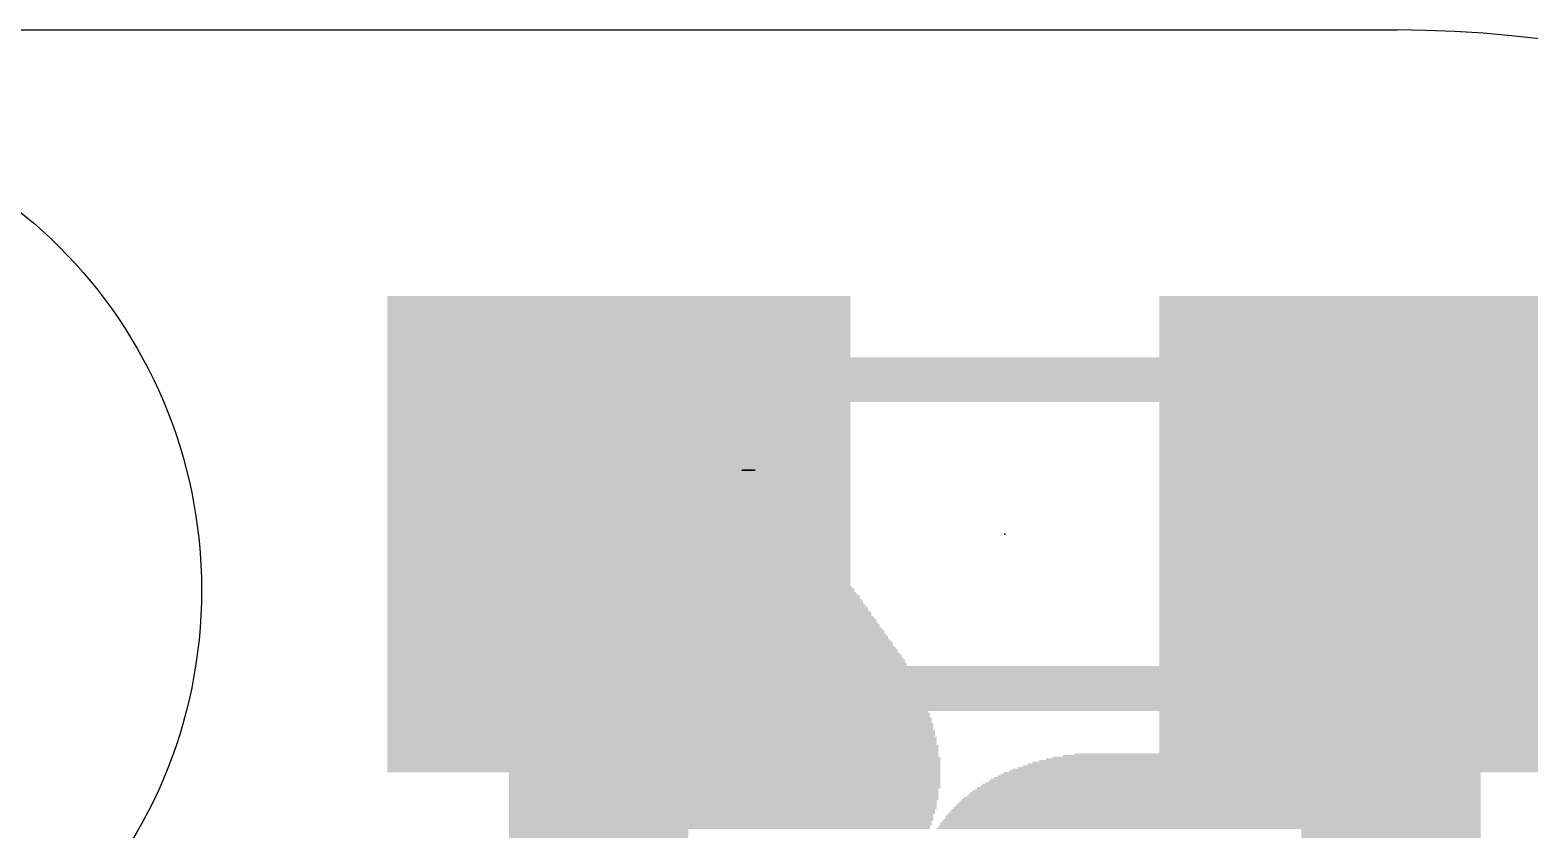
# Model space of a CAD drawing. Extents: x -10.6 to 8.8, y -6.8 to 5.1.
# Drawn here: x 0.711 to 4.109, y 3.268 to 5.08 of the extents above; entities that cross this region are included whole.
import ezdxf

# ---------------------------------------------------------------- set-up
doc = ezdxf.new("R2010")
doc.units = 0
for name, color, linetype in [('1', 12, 'CONTINUOUS'), ('20', 53, 'CONTINUOUS'), ('22', 6, 'CONTINUOUS'), ('23', 53, 'CONTINUOUS'), ('51', 253, 'CONTINUOUS')]:
    doc.layers.add(name, color=color, linetype=linetype)

# ---------------------------------------------------------------- blocks, each defined once
blk = doc.blocks.new('RECT')
blk.add_solid([(-0.5, -0.5), (0.5, -0.5), (-0.5, 0.5), (0.5, 0.5)])

msp = doc.modelspace()

# ---------------------------------------------------------------- linework, layer by layer
at = {"layer": '1', "const_width": 0.4064}
for points in [[(2, 3.891), (2.046, 3.937)], [(3.796, 3.937), (3.796, 1.284)], [(2, 1.7), (2, 3.891)]]:
    msp.add_lwpolyline(points, dxfattribs=at)
at = {"layer": '1', "const_width": 0.2032}
for points in [[(2.1178, 3.8652, 1), (1.9742, 4.0088)], [(3.8976, 3.937, 1), (3.6944, 3.937)], [(2.1016, 3.891, 1), (1.8984, 3.891)], [(1.9282, 3.9628, 1), (2.0718, 3.8192)]]:
    msp.add_lwpolyline(points, format="xyb", dxfattribs=at)
at = {"layer": '20'}
msp.add_line((-3.81, 5.08), (3.81, 5.08), dxfattribs=at)
msp.add_circle((0, 3.81), 1.1, dxfattribs=at)
msp.add_arc((3.81, 2.54), 2.54, 0, 90, dxfattribs=at)
at = {"layer": '23'}
msp.add_point((2.921, 3.937), dxfattribs=at)
at = {"layer": '51', "const_width": 0.1016}
for points in [[(2.196, 4.287), (3.646, 4.287)], [(3.646, 3.587), (2.196, 3.587)]]:
    msp.add_lwpolyline(points, dxfattribs=at)
at = {"layer": '51', "const_width": 0.0508}
for points in [[(2.196, 4.3124, 1), (2.196, 4.2616)], [(3.646, 4.2616, 1), (3.646, 4.3124)], [(2.196, 3.6124, 1), (2.196, 3.5616)], [(3.646, 3.5616, 1), (3.646, 3.6124)]]:
    msp.add_lwpolyline(points, format="xyb", dxfattribs=at)

# ---------------------------------------------------------------- block references
at = {"layer": '1', "xscale": 1.05, "yscale": 1.08}
for p in [(2.046, 3.937), (3.796, 3.937)]:
    msp.add_blockref('RECT', p, dxfattribs=at)
at = {"layer": '22', "rotation": 180}
for p, xscale, yscale in [((2.3361, 4.078), 0.0609, 0.0038), ((2.3399, 4.0818), 0.0305, 0.0038), ((2.3362, 4.0475), 0.1448, 0.0038), ((2.3362, 4.0437), 0.1448, 0.0038), ((2.3361, 4.0513), 0.1371, 0.0038), ((2.3361, 4.0551), 0.1295, 0.0038), ((2.3361, 4.0589), 0.1219, 0.0038), ((2.3361, 4.0627), 0.1143, 0.0038), ((2.3342, 4.0665), 0.1029, 0.0038), ((2.3361, 4.0704), 0.0915, 0.0039), ((2.3362, 4.0742), 0.0762, 0.0038), ((2.3399, 4.0094), 0.1905, 0.0038), ((2.3399, 4.017), 0.1829, 0.0038), ((2.3418, 4.0132), 0.1867, 0.0038), ((2.338, 4.0284), 0.1715, 0.0038), ((2.338, 4.0246), 0.1715, 0.0038), ((2.3399, 4.0208), 0.1753, 0.0038), ((2.3362, 4.0361), 0.16, 0.0038), ((2.3381, 4.0323), 0.1638, 0.0039), ((2.3362, 4.0399), 0.1524, 0.0038), ((2.3476, 3.9751), 0.2286, 0.0038), ((2.3457, 3.9865), 0.2172, 0.0038), ((2.3457, 3.9827), 0.2172, 0.0038), ((2.3476, 3.9789), 0.221, 0.0038), ((2.3418, 3.998), 0.2019, 0.0038), ((2.3438, 3.9942), 0.2058, 0.0039), ((2.3457, 3.9903), 0.2096, 0.0038), ((2.3418, 4.0056), 0.1943, 0.0038), ((2.3438, 4.0018), 0.1981, 0.0038), ((2.3534, 3.9408), 0.2629, 0.0038), ((2.3514, 3.9522), 0.2514, 0.0038), ((2.3533, 3.9484), 0.2552, 0.0038), ((2.3553, 3.9446), 0.2591, 0.0038), ((2.3495, 3.9637), 0.24, 0.0038), ((2.3514, 3.9599), 0.2438, 0.0038), ((2.3514, 3.9561), 0.2438, 0.0039), ((2.3476, 3.9713), 0.2286, 0.0038), ((2.3495, 3.9675), 0.2324, 0.0038), ((2.359, 3.9141), 0.2896, 0.0038), ((2.3609, 3.9103), 0.2934, 0.0038), ((2.3628, 3.9065), 0.2972, 0.0038), ((2.3572, 3.9256), 0.2781, 0.0038), ((2.3591, 3.9218), 0.2819, 0.0038), ((2.361, 3.918), 0.2857, 0.0039), ((2.3553, 3.937), 0.2667, 0.0038), ((2.3572, 3.9332), 0.2705, 0.0038), ((2.3572, 3.9294), 0.2705, 0.0038), ((2.3666, 3.8799), 0.3277, 0.0039), ((2.3666, 3.876), 0.3277, 0.0038), ((2.3685, 3.8722), 0.3315, 0.0038), ((2.3647, 3.8913), 0.3163, 0.0038), ((2.3647, 3.8875), 0.3163, 0.0038), ((2.3666, 3.8837), 0.3201, 0.0038), ((2.3609, 3.9027), 0.301, 0.0038), ((2.3628, 3.8989), 0.3048, 0.0038), ((2.3647, 3.8951), 0.3086, 0.0038), ((2.3723, 3.8456), 0.3619, 0.0038), ((2.3742, 3.8418), 0.3657, 0.0039), ((2.3762, 3.8379), 0.3696, 0.0038), ((2.3704, 3.857), 0.3505, 0.0038), ((2.3723, 3.8532), 0.3543, 0.0038), ((2.3723, 3.8494), 0.3543, 0.0038), ((2.3685, 3.8684), 0.3391, 0.0038), ((2.3704, 3.8646), 0.3429, 0.0038), ((2.3704, 3.8608), 0.3429, 0.0038), ((2.38, 3.8075), 0.4, 0.0038), ((2.3781, 3.8189), 0.3886, 0.0038), ((2.38, 3.8151), 0.3924, 0.0038), ((2.3819, 3.8113), 0.3962, 0.0038), ((2.3743, 3.8341), 0.3734, 0.0038), ((2.3762, 3.8303), 0.3772, 0.0038), ((2.3781, 3.8265), 0.381, 0.0038), ((2.3781, 3.8227), 0.381, 0.0038), ((2.3876, 3.7732), 0.4382, 0.0038), ((2.3857, 3.7846), 0.4268, 0.0038), ((2.3857, 3.7808), 0.4268, 0.0038), ((2.3876, 3.777), 0.4306, 0.0038), ((2.3838, 3.796), 0.4153, 0.0038), ((2.3838, 3.7922), 0.4153, 0.0038), ((2.3857, 3.7884), 0.4191, 0.0038), ((2.3819, 3.8037), 0.4038, 0.0039), ((2.3838, 3.7998), 0.4076, 0.0038), ((2.3933, 3.7389), 0.4724, 0.0038), ((2.3914, 3.7503), 0.461, 0.0038), ((2.3933, 3.7465), 0.4648, 0.0038), ((2.3952, 3.7427), 0.4686, 0.0038), ((2.3895, 3.7617), 0.4496, 0.0038), ((2.3914, 3.7579), 0.4534, 0.0038), ((2.3914, 3.7541), 0.4534, 0.0038), ((2.3895, 3.7694), 0.442, 0.0038), ((2.3895, 3.7656), 0.442, 0.0039), ((2.399, 3.7122), 0.4991, 0.0038), ((2.4009, 3.7084), 0.5029, 0.0038), ((2.4028, 3.7046), 0.5067, 0.0038), ((2.399, 3.7198), 0.4915, 0.0038), ((2.4009, 3.716), 0.4953, 0.0038), ((2.3972, 3.7236), 0.4877, 0.0038), ((2.3952, 3.7351), 0.4762, 0.0038), ((2.3972, 3.7313), 0.4801, 0.0038), ((2.3972, 3.7275), 0.4801, 0.0039), ((2.4066, 3.6779), 0.5373, 0.0038), ((2.4085, 3.6741), 0.5411, 0.0038), ((2.4085, 3.6703), 0.5411, 0.0038), ((2.4047, 3.6894), 0.5257, 0.0039), ((2.4047, 3.6855), 0.5257, 0.0038), ((2.4066, 3.6817), 0.5295, 0.0038), ((2.4009, 3.7008), 0.5105, 0.0038), ((2.4028, 3.697), 0.5143, 0.0038), ((2.4047, 3.6932), 0.5181, 0.0038), ((2.4123, 3.6436), 0.5715, 0.0038), ((2.4123, 3.6398), 0.5715, 0.0038), ((2.4143, 3.636), 0.5753, 0.0038), ((2.4104, 3.6551), 0.5601, 0.0038), ((2.4123, 3.6513), 0.5639, 0.0039), ((2.4123, 3.6474), 0.5639, 0.0038), ((2.4085, 3.6665), 0.5487, 0.0038), ((2.4104, 3.6627), 0.5525, 0.0038), ((2.4104, 3.6589), 0.5525, 0.0038), ((2.4162, 3.6055), 0.602, 0.0038), ((2.4181, 3.6017), 0.6058, 0.0038), ((2.4162, 3.617), 0.5944, 0.0038), ((2.4162, 3.6132), 0.5944, 0.0039), ((2.4181, 3.6093), 0.5982, 0.0038), ((2.4143, 3.6322), 0.5829, 0.0038), ((2.4143, 3.6284), 0.5829, 0.0038), ((2.4162, 3.6246), 0.5867, 0.0038), ((2.4162, 3.6208), 0.5867, 0.0038), ((2.42, 3.5712), 0.6324, 0.0038), ((2.42, 3.5674), 0.6324, 0.0038), ((2.4181, 3.5827), 0.621, 0.0038), ((2.42, 3.5789), 0.6248, 0.0038), ((2.42, 3.5751), 0.6248, 0.0039), ((2.4181, 3.5941), 0.6134, 0.0038), ((2.4181, 3.5903), 0.6134, 0.0038), ((2.42, 3.5865), 0.6172, 0.0038), ((2.4181, 3.5979), 0.6058, 0.0038), ((2.4219, 3.5408), 0.6515, 0.0038), ((2.4219, 3.537), 0.6515, 0.0039), ((2.4219, 3.5331), 0.6515, 0.0038), ((2.42, 3.556), 0.6401, 0.0038), ((2.4219, 3.5522), 0.6439, 0.0038), ((2.4219, 3.5484), 0.6439, 0.0038), ((2.4219, 3.5446), 0.6439, 0.0038), ((2.42, 3.5636), 0.6324, 0.0038), ((2.4219, 3.5598), 0.6362, 0.0038), ((2.4238, 3.5027), 0.6706, 0.0038), ((2.4238, 3.4989), 0.6706, 0.0039), ((2.4219, 3.5217), 0.6592, 0.0038), ((2.4238, 3.5179), 0.663, 0.0038), ((2.4238, 3.5141), 0.663, 0.0038), ((2.4238, 3.5103), 0.663, 0.0038), ((2.4257, 3.5065), 0.6668, 0.0038), ((2.4238, 3.5293), 0.6554, 0.0038), ((2.4238, 3.5255), 0.6554, 0.0038), ((2.4257, 3.4722), 0.682, 0.0038), ((2.4257, 3.4684), 0.682, 0.0038), ((2.4257, 3.4646), 0.682, 0.0038), ((2.4238, 3.495), 0.6706, 0.0038), ((2.4257, 3.4912), 0.6744, 0.0038), ((2.4257, 3.4874), 0.6744, 0.0038), ((2.4257, 3.4836), 0.6744, 0.0038), ((2.4257, 3.4798), 0.6744, 0.0038), ((2.4276, 3.476), 0.6782, 0.0038), ((2.4257, 3.4607), 0.682, 0.0039), ((2.4276, 3.4569), 0.6858, 0.0038), ((2.4276, 3.4531), 0.6858, 0.0038), ((2.4276, 3.4493), 0.6858, 0.0038), ((2.4276, 3.4455), 0.6858, 0.0038), ((2.4276, 3.4417), 0.6858, 0.0038), ((2.4276, 3.4379), 0.6858, 0.0038), ((2.4276, 3.4341), 0.6858, 0.0038), ((2.4295, 3.4303), 0.6896, 0.0038), ((3.3325, 3.4303), 0.6058, 0.0038), ((3.3401, 3.4341), 0.5754, 0.0038), ((3.3477, 3.4379), 0.5372, 0.0038), ((3.4354, 3.4417), 0.3009, 0.0038), ((2.4295, 3.4265), 0.6896, 0.0038), ((2.4295, 3.4226), 0.6896, 0.0039), ((2.4295, 3.4188), 0.6896, 0.0038), ((2.4295, 3.415), 0.6896, 0.0038), ((2.4295, 3.4112), 0.6896, 0.0038), ((2.4295, 3.4074), 0.6896, 0.0038), ((2.4295, 3.4036), 0.6896, 0.0038), ((2.4295, 3.3998), 0.6896, 0.0038), ((3.2982, 3.3998), 0.7354, 0.0038), ((3.302, 3.4036), 0.7278, 0.0038), ((3.3058, 3.4074), 0.7124, 0.0038), ((3.3096, 3.4112), 0.6972, 0.0038), ((3.3153, 3.415), 0.6858, 0.0038), ((3.3192, 3.4188), 0.6705, 0.0038), ((3.323, 3.4226), 0.6477, 0.0039), ((3.3287, 3.4265), 0.6287, 0.0038), ((2.4295, 3.396), 0.6896, 0.0038), ((2.4295, 3.3922), 0.6896, 0.0038), ((2.4295, 3.3884), 0.6896, 0.0038), ((2.4295, 3.3845), 0.6896, 0.0039), ((2.4295, 3.3807), 0.6896, 0.0038), ((2.4295, 3.3769), 0.6896, 0.0038), ((2.4295, 3.3731), 0.6896, 0.0038), ((2.4295, 3.3693), 0.6896, 0.0038), ((2.4295, 3.3655), 0.6896, 0.0038), ((3.2734, 3.3655), 0.8153, 0.0038), ((3.2753, 3.3693), 0.8115, 0.0038), ((3.2792, 3.3731), 0.8039, 0.0038), ((3.2811, 3.3769), 0.7925, 0.0038), ((3.283, 3.3807), 0.7887, 0.0038), ((3.2849, 3.3845), 0.7773, 0.0039), ((3.2887, 3.3884), 0.7696, 0.0038), ((3.2925, 3.3922), 0.762, 0.0038), ((3.2944, 3.396), 0.7506, 0.0038), ((2.4314, 3.3617), 0.6858, 0.0038), ((2.4295, 3.3579), 0.682, 0.0038), ((2.4295, 3.3541), 0.682, 0.0038), ((2.4295, 3.3503), 0.682, 0.0038), ((2.4295, 3.3465), 0.682, 0.0039), ((2.4295, 3.3426), 0.682, 0.0038), ((2.4314, 3.3388), 0.6782, 0.0038), ((2.4314, 3.335), 0.6782, 0.0038), ((2.4295, 3.3312), 0.6744, 0.0038), ((3.2506, 3.3312), 0.8611, 0.0038), ((3.2525, 3.335), 0.8573, 0.0038), ((3.2544, 3.3388), 0.8534, 0.0038), ((3.2582, 3.3426), 0.8458, 0.0038), ((3.2601, 3.3465), 0.842, 0.0039), ((3.2639, 3.3503), 0.842, 0.0038), ((3.2639, 3.3541), 0.8344, 0.0038), ((3.2677, 3.3579), 0.8268, 0.0038), ((3.2696, 3.3617), 0.823, 0.0038), ((2.4295, 3.3274), 0.6744, 0.0038), ((2.4295, 3.3236), 0.6744, 0.0038), ((2.4314, 3.3198), 0.6706, 0.0038), ((2.4314, 3.316), 0.6706, 0.0038), ((2.4295, 3.3122), 0.6668, 0.0038), ((2.4295, 3.3084), 0.6668, 0.0039), ((2.4314, 3.3045), 0.663, 0.0038), ((2.4295, 3.3007), 0.6592, 0.0038), ((2.4295, 3.2969), 0.6592, 0.0038), ((3.2239, 3.2969), 0.8763, 0.0038), ((3.2278, 3.3007), 0.8763, 0.0038), ((3.2316, 3.3045), 0.8763, 0.0038), ((3.2334, 3.3084), 0.8725, 0.0039), ((3.2372, 3.3122), 0.8725, 0.0038), ((3.2391, 3.316), 0.8687, 0.0038), ((3.2429, 3.3198), 0.8687, 0.0038), ((3.2449, 3.3236), 0.8649, 0.0038), ((3.2468, 3.3274), 0.8611, 0.0038), ((2.4295, 3.2931), 0.6592, 0.0038), ((2.4315, 3.2893), 0.6553, 0.0038), ((2.4296, 3.2855), 0.6515, 0.0038), ((2.4296, 3.2817), 0.6515, 0.0038), ((2.4315, 3.2779), 0.6477, 0.0038), ((2.4296, 3.2741), 0.6439, 0.0038), ((2.4315, 3.2703), 0.6401, 0.0039), ((3.2067, 3.2703), 0.8801, 0.0039), ((3.2087, 3.2741), 0.8763, 0.0038), ((3.2144, 3.2817), 0.8801, 0.0038), ((3.2125, 3.2779), 0.8763, 0.0038), ((3.2163, 3.2855), 0.8763, 0.0038), ((3.2201, 3.2893), 0.8763, 0.0038), ((3.2239, 3.2931), 0.8763, 0.0038)]:
    msp.add_blockref('RECT', p, dxfattribs=dict(at, xscale=xscale, yscale=yscale))
at = {"layer": '51', "xscale": 0.35, "yscale": 0.8}
for p in [(2.296, 3.937), (3.546, 3.937)]:
    msp.add_blockref('RECT', p, dxfattribs=at)

doc.saveas('drawing.dxf')
